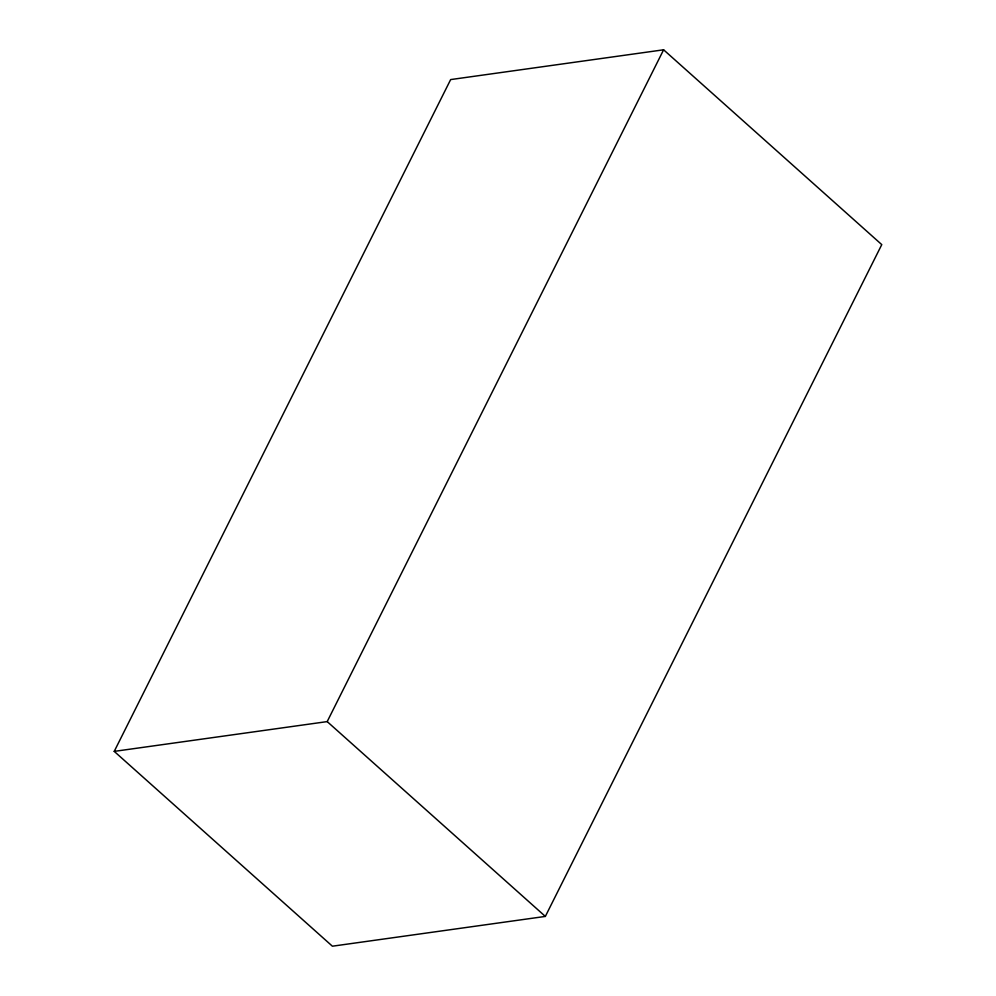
<?xml version="1.0" encoding="UTF-8"?>
<svg xmlns="http://www.w3.org/2000/svg" width="996" height="996" viewBox="0 0 996 996"><rect width="100%" height="100%" fill="white"/><g stroke="black" fill="none" stroke-linecap="round" stroke-linejoin="round"><path stroke-width="1.49" d="M114.229 751.382L450.653 79.58L663.61 49.8L881.771 244.618L545.347 916.42L332.39 946.2L114.229 751.382L327.198 721.602L545.347 916.42M327.198 721.602L663.61 49.8"/></g></svg>
